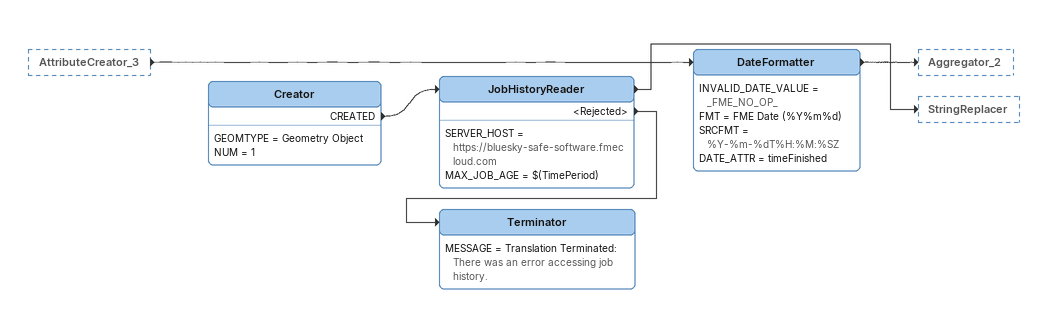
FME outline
AttributeCreator_3 [outside]
    -> DateFormatter
Creator
    GEOMTYPE = Geometry Object
    NUM = 1
    CREATED -> JobHistoryReader
JobHistoryReader
    SERVER_HOST = https://bluesky-safe-software.fmecloud.com
    MAX_JOB_AGE = $(TimePeriod)
    -> StringReplacer
    <Rejected> -> Terminator
DateFormatter
    INVALID_DATE_VALUE = _FME_NO_OP_
    FMT = FME Date (%Y%m%d)
    SRCFMT = %Y-%m-%dT%H:%M:%SZ
    DATE_ATTR = timeFinished
    -> Aggregator_2
Terminator
    MESSAGE = Translation Terminated: There was an error accessing job history.
